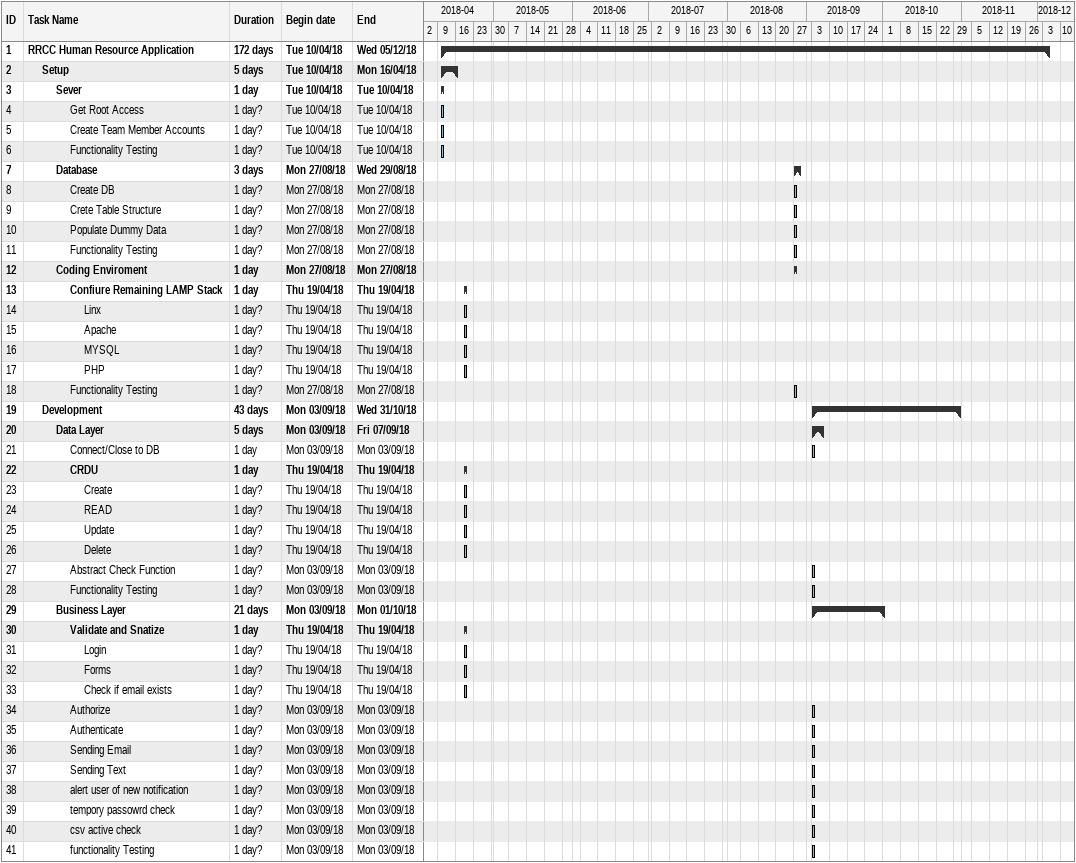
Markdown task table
| ID | Level | Task | Duration | Start | Finish |
|---|---|---|---|---|---|
| 1 | 1 | **RRCC Human Resource Application** | 172d | 2018-04-10 | 2018-12-05 |
| 2 | 2 | **Setup** | 5d | 2018-04-10 | 2018-04-16 |
| 3 | 3 | **Sever** | 1d | 2018-04-10 | 2018-04-10 |
| 4 | 4 | Get Root Access | 1d? | 2018-04-10 | 2018-04-10 |
| 5 | 4 | Create Team Member Accounts | 1d? | 2018-04-10 | 2018-04-10 |
| 6 | 4 | Functionality Testing | 1d? | 2018-04-10 | 2018-04-10 |
| 7 | 3 | **Database** | 3d | 2018-08-27 | 2018-08-29 |
| 8 | 4 | Create DB | 1d? | 2018-08-27 | 2018-08-27 |
| 9 | 4 | Crete Table Structure | 1d? | 2018-08-27 | 2018-08-27 |
| 10 | 4 | Populate Dummy Data | 1d? | 2018-08-27 | 2018-08-27 |
| 11 | 4 | Functionality Testing | 1d? | 2018-08-27 | 2018-08-27 |
| 12 | 3 | **Coding Enviroment** | 1d | 2018-08-27 | 2018-08-27 |
| 13 | 4 | **Confiure Remaining LAMP Stack** | 1d | 2018-04-19 | 2018-04-19 |
| 14 | 5 | Linx | 1d? | 2018-04-19 | 2018-04-19 |
| 15 | 5 | Apache | 1d? | 2018-04-19 | 2018-04-19 |
| 16 | 5 | MYSQL | 1d? | 2018-04-19 | 2018-04-19 |
| 17 | 5 | PHP | 1d? | 2018-04-19 | 2018-04-19 |
| 18 | 4 | Functionality Testing | 1d? | 2018-08-27 | 2018-08-27 |
| 19 | 2 | **Development** | 43d | 2018-09-03 | 2018-10-31 |
| 20 | 3 | **Data Layer** | 5d | 2018-09-03 | 2018-09-07 |
| 21 | 4 | Connect/Close to DB | 1d | 2018-09-03 | 2018-09-03 |
| 22 | 4 | **CRDU** | 1d | 2018-04-19 | 2018-04-19 |
| 23 | 5 | Create | 1d? | 2018-04-19 | 2018-04-19 |
| 24 | 5 | READ | 1d? | 2018-04-19 | 2018-04-19 |
| 25 | 5 | Update | 1d? | 2018-04-19 | 2018-04-19 |
| 26 | 5 | Delete | 1d? | 2018-04-19 | 2018-04-19 |
| 27 | 4 | Abstract Check Function | 1d? | 2018-09-03 | 2018-09-03 |
| 28 | 4 | Functionality Testing | 1d? | 2018-09-03 | 2018-09-03 |
| 29 | 3 | **Business Layer** | 21d | 2018-09-03 | 2018-10-01 |
| 30 | 4 | **Validate and Snatize** | 1d | 2018-04-19 | 2018-04-19 |
| 31 | 5 | Login | 1d? | 2018-04-19 | 2018-04-19 |
| 32 | 5 | Forms | 1d? | 2018-04-19 | 2018-04-19 |
| 33 | 5 | Check if email exists | 1d? | 2018-04-19 | 2018-04-19 |
| 34 | 4 | Authorize | 1d? | 2018-09-03 | 2018-09-03 |
| 35 | 4 | Authenticate | 1d? | 2018-09-03 | 2018-09-03 |
| 36 | 4 | Sending Email | 1d? | 2018-09-03 | 2018-09-03 |
| 37 | 4 | Sending Text | 1d? | 2018-09-03 | 2018-09-03 |
| 38 | 4 | alert user of new notification | 1d? | 2018-09-03 | 2018-09-03 |
| 39 | 4 | tempory passowrd check | 1d? | 2018-09-03 | 2018-09-03 |
| 40 | 4 | csv active check | 1d? | 2018-09-03 | 2018-09-03 |
| 41 | 4 | functionality Testing | 1d? | 2018-09-03 | 2018-09-03 |
